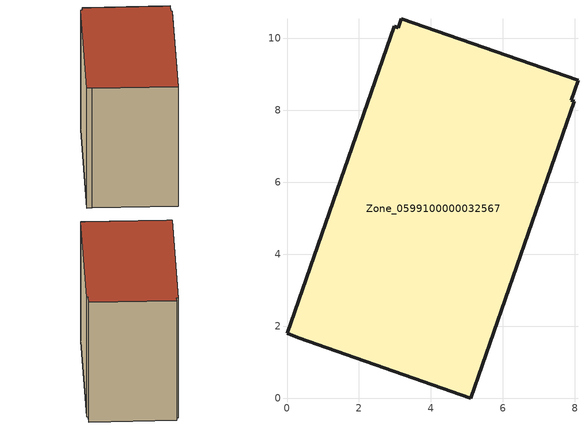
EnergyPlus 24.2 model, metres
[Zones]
Zone_0599100000032567
 floor ground (C_G): 3.17,10.54 8.09,8.83 7.9,8.28 7.98,8.25 5.11,0 0.31,1.68 0,1.8 2.99,10.34 3.09,10.3 z0
 wall outside (C_F): 0.31,1.68 5.11,0 7.98,8.25 7.9,8.28 8.09,8.83 3.17,10.54 3.09,10.3 2.99,10.34 0,1.8 0.31,1.68 z0:8.25
 roof outside (C_R): 8.09,8.83 3.17,10.54 3.09,10.3 2.99,10.34 0,1.8 0.31,1.68 5.11,0 7.98,8.25 7.9,8.28 z8.25
[BUILDING]
Pand.0599100000032567: North Axis=0; Terrain=City; Loads Convergence Tolerance Value=0.04; Temperature Convergence Tolerance Value=0.4; Solar Distribution=FullExterior; Maximum Number of Warmup Days=25; Minimum Number of Warmup Days=1
[Site:Location]
Rotterdam.The.Hague.AP_ZH_NLD Design_Conditions: Latitude=51.96; Longitude=4.45; Time Zone=1; Elevation=-4.5
[SITE:GROUNDTEMPERATURE:BUILDINGSURFACE]
18, 18, 18, 18, 18, 18, 18, 18, 18, 18, 18, 18
[MATERIAL] Thermal Absorptance=0.9; Solar Absorptance=0.7; Visible Absorptance=0.7
Name | Roughness | Thickness | Conductivity | Density | Specific Heat
G.TI.1992-2005 | MediumSmooth | 0.15 | 0.06 | 540 | 1210
F.TI.1992-2005 | Rough | 0.3 | 0.12 | 1920 | 840
R.TI.1992-2005 | MediumRough | 0.2 | 0.08 | 1500 | 1000
[CONSTRUCTION]
C_G: G.TI.1992-2005
C_F: F.TI.1992-2005
C_R: R.TI.1992-2005
[ZONE]
Zone_0599100000032567: Type=1; Multiplier=1; Ceiling Height=Autocalculate; Volume=Autocalculate; Floor Area=autocalculate; Part of Total Floor Area=Yes
[ZONEINFILTRATION:DESIGNFLOWRATE]
Infil_Zone_0599100000032567: Zone or ZoneList or Space or SpaceList=Zone_0599100000032567; Schedule=AlwaysOn; Design Flow Rate Calculation Method=Flow/Area; Flow Rate per Floor Area=0.0015; Constant Term Coefficient=1; Temperature Term Coefficient=0; Velocity Term Coefficient=0; Velocity Squared Term Coefficient=0
[HVACTEMPLATE:ZONE:IDEALLOADSAIRSYSTEM]
Zone_0599100000032567: Maximum Heating Supply Air Temperature=50; Minimum Cooling Supply Air Temperature=13; Maximum Heating Supply Air Humidity Ratio=0.0156; Minimum Cooling Supply Air Humidity Ratio=0.0077; Heating Limit=NoLimit; Cooling Limit=NoLimit; Dehumidification Control Type=ConstantSensibleHeatRatio; Cooling Sensible Heat Ratio=0.7; Dehumidification Setpoint=60; Humidification Control Type=None; Humidification Setpoint=30; Outdoor Air Method=None; Outdoor Air Flow Rate per Person=0.00944; Outdoor Air Flow Rate per Zone Floor Area=0; Outdoor Air Flow Rate per Zone=0; Demand Controlled Ventilation Type=None; Outdoor Air Economizer Type=NoEconomizer; Heat Recovery Type=None; Sensible Heat Recovery Effectiveness=0.7; Latent Heat Recovery Effectiveness=0.65
[ZONECONTROL:THERMOSTAT]
ThermostatControl_Zone_0599100000032567: Zone or ZoneList=Zone_0599100000032567; Control Type Schedule=DualSetpointControlType; Control 1=Thermostat_Zone_0599100000032567; Temperature Difference Between Cutout And Setpoint=0
[THERMOSTATSETPOINT:DUALSETPOINT]
Thermostat_Zone_0599100000032567: Heating Setpoint Temperature Schedule=HeatingSetpoint_Zone_0599100000032567; Cooling Setpoint Temperature Schedule=CoolingSetpoint_Zone_0599100000032567
[SCHEDULE:COMPACT]
HeatingSetpoint_Zone_0599100000032567: Through: 12/31, For: AllDays, Until: 24:00, 21
CoolingSetpoint_Zone_0599100000032567: Through: 12/31, For: AllDays, Until: 24:00, 24
DualSetpointControlType: Through: 12/31, For: AllDays, Until: 24:00, 4
AlwaysOn: Through: 12/31, For: AllDays, Until: 24:00, 1
